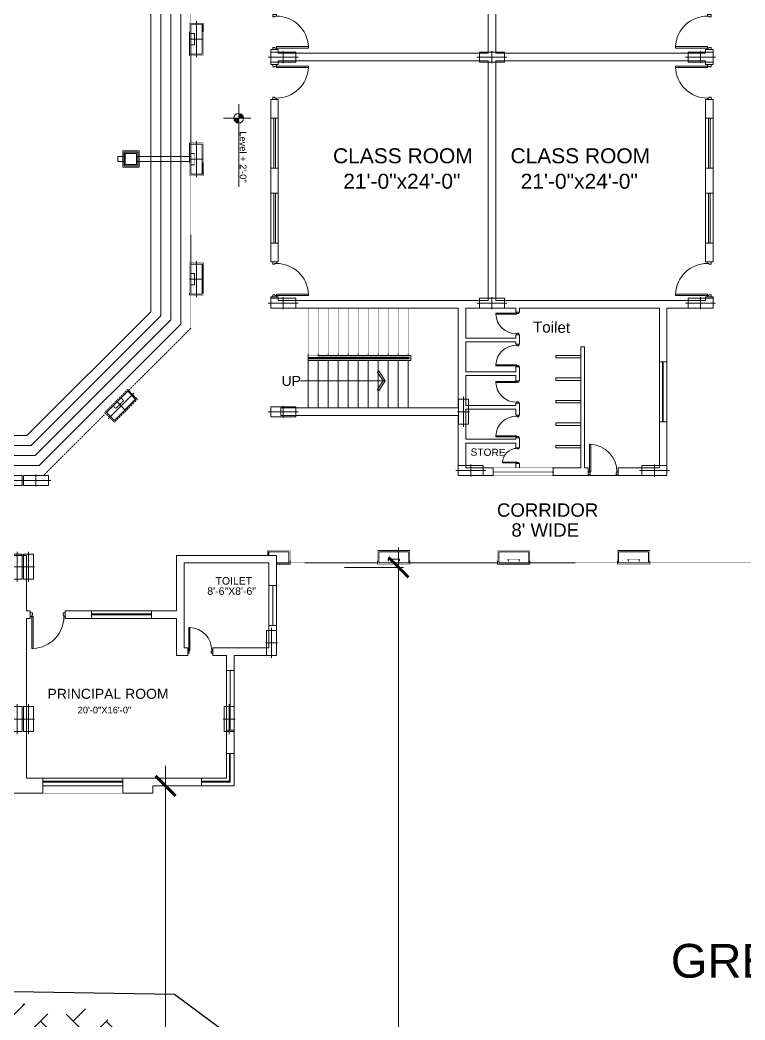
# Model space of a CAD drawing. Header units: inches. Extents: x -110725 to 51121, y 8404 to 44825.
# Drawn here: x -963 to -92, y 21180 to 22380 of the extents above; entities that cross this region are included whole.
import ezdxf

# ---------------------------------------------------------------- set-up
doc = ezdxf.new("R2010")
doc.units = ezdxf.units.IN
doc.header["$LTSCALE"] = 0.1
doc.header["$MEASUREMENT"] = 0
doc.linetypes.add('DASHED2', pattern=[0.375, 0.25, -0.125])
doc.layers.get('0').update_dxf_attribs({"color": 1, "lineweight": 0})
doc.layers.get('Defpoints').update_dxf_attribs({"lineweight": 0})
for name, color, linetype, lineweight in [('Col.', 4, 'Continuous', 0), ('CORRIDOR', 3, 'Continuous', 0), ('dim', 252, 'Continuous', 0), ('DOOR', 32, 'Continuous', 0), ('h', 8, 'Continuous', 0), ('HATCH', 5, 'Continuous', 5), ('stair', 5, 'Continuous', 0), ('TEXT', 3, 'Continuous', 0), ('WALL', 7, 'Continuous', 0), ('WIN', 160, 'Continuous', 0), ('wood pergola', 22, 'DASHED2', 0)]:
    doc.layers.add(name, color=color, linetype=linetype, lineweight=lineweight)
doc.layers.add('GREEN BELT', color=80, linetype='Continuous')
doc.styles.add('as', font='arial.ttf')
doc.styles.add('EHSAN', font='arial.ttf', dxfattribs={"height": 54})
doc.dimstyles.new('DIM1', dxfattribs={"dimtxt": 54, "dimasz": 6, "dimexe": 6, "dimexo": 3, "dimgap": 1, "dimtad": 0, "dimzin": 0, "dimdsep": 46, "dimlunit": 4, "dimtxsty": 'EHSAN', "dimblk": 'ARCHTICK', "dimcen": 3, "dimdle": 6, "dimclrd": 4, "dimclre": 4, "dimclrt": 6, "dimadec": 0, "dimazin": 0, "dimtfac": 1, "dimtofl": 0, "dimtmove": 1, "dimatfit": 3, "dimldrblk": 'ARCHTICK', "dimfxl": 4, "dimtolj": 1, "dimtzin": 3, "dimlwd": -1, "dimlwe": -1, "dimarcsym": 0})

# ---------------------------------------------------------------- blocks, each defined once
blk = doc.blocks.new('D-1')
for points in [[(1.5, 34.9), (1.5, 1.9), (3, 1.9), (3, 34.9)], [(2.2, 0.4), (2.2, -1.9), (0, -1.9), (0, 1.9), (1.5, 1.9), (1.5, 0.4)], [(33.7, 0.4), (34.5, 0.4), (34.5, 1.9), (36, 1.9), (36, -1.9), (33.7, -1.9)]]:
    blk.add_lwpolyline(points, close=True)
blk.add_arc((1.5, 1.9), 33, 0, 87.3947)
blk = doc.blocks.new('_ArchTick')
at = {"color": 0, "linetype": 'ByBlock', "const_width": 0.15}
blk.add_lwpolyline([(-0.5, -0.5), (0.5, 0.5)], dxfattribs=at)
blk = doc.blocks.new('*D1997')
at = {"layer": 'Defpoints', "color": 0, "transparency": 16777216}
for p in [(-705.7, 21460.9), (-787.8, 20426.4), (-776.2, 20426.4, -19.4)]:
    blk.add_point(p, dxfattribs=at)
at = {"layer": 'dim', "color": 4, "transparency": 16777216}
for p, q in [((-787.8, 21484.9), (-787.8, 21037.2)), ((-708.7, 21460.9), (-793.8, 21460.9)), ((-787.8, 20402.4), (-787.8, 20850.1)), ((-779.2, 20426.4), (-793.8, 20426.4))]:
    blk.add_line(p, q, dxfattribs=at)
at = {"layer": 'dim', "color": 4, "transparency": 16777216, "xscale": 24, "yscale": 24, "zscale": 24}
for p, rotation in [((-787.8, 21460.9), 90), ((-787.8, 20426.4), 270)]:
    blk.add_blockref('_ArchTick', p, dxfattribs=dict(at, rotation=rotation))
at = {"layer": 'dim', "color": 6, "transparency": 16777216, "insert": (-787.8, 20943.6), "char_height": 54, "attachment_point": 5, "rotation": 90, "style": 'EHSAN'}
blk.add_mtext('\\A1;73\'-6"', dxfattribs=at)
blk = doc.blocks.new('*D1998')
at = {"layer": 'Defpoints', "color": 0, "transparency": 16777216}
for p in [(-576, 21723.2), (-508.2, 20443.4), (-507.6, 20443.4, -20.6)]:
    blk.add_point(p, dxfattribs=at)
at = {"layer": 'dim', "color": 4, "transparency": 16777216}
for p, q in [((-508.2, 21747.2), (-508.2, 21130.1)), ((-573, 21723.2), (-502.2, 21723.2)), ((-508.2, 20419.4), (-508.2, 21036.5)), ((-510.6, 20443.4), (-514.2, 20443.4))]:
    blk.add_line(p, q, dxfattribs=at)
at = {"layer": 'dim', "color": 4, "transparency": 16777216, "xscale": 24, "yscale": 24, "zscale": 24}
for p, rotation in [((-508.2, 21723.2), 90), ((-508.2, 20443.4), 270)]:
    blk.add_blockref('_ArchTick', p, dxfattribs=dict(at, rotation=rotation))
at = {"layer": 'dim', "color": 6, "transparency": 16777216, "insert": (-508.2, 21083.3), "char_height": 54, "attachment_point": 5, "rotation": 90, "style": 'EHSAN'}
blk.add_mtext("\\A1;95'", dxfattribs=at)
blk = doc.blocks.new('44')
at = {"layer": 'Col.', "linetype": 'Continuous'}
blk.add_lwpolyline([(-24729.4, 37327.3), (-24729.4, 37339.3), (-24759.4, 37339.3), (-24759.4, 37327.3)], close=True, dxfattribs=at)
at = {"layer": 'dim', "linetype": 'Continuous'}
for p, q in [((-24762.4, 37333.3), (-24726.4, 37333.3)), ((-24744.4, 37340.5), (-24744.4, 37326.1))]:
    blk.add_line(p, q, dxfattribs=at)
blk = doc.blocks.new('DD')
at = {"layer": 'Col.', "linetype": 'Continuous'}
blk.add_lwpolyline([(-25172.1, 37823.6), (-25158.6, 37823.6), (-25158.6, 37859.6), (-25172.1, 37859.6)], close=True, dxfattribs=at)
at = {"layer": 'dim', "linetype": 'Continuous'}
for p, q in [((-25165.4, 37863.2), (-25165.4, 37820)), ((-25173.5, 37841.6), (-25157.3, 37841.6))]:
    blk.add_line(p, q, dxfattribs=at)
blk = doc.blocks.new('FASFF')
at = {"layer": 'Col.', "linetype": 'Continuous'}
blk.add_lwpolyline([(-25273.3, 35953.4), (-25263.8, 35943.9), (-25238.3, 35969.3), (-25247.9, 35978.9)], close=True, dxfattribs=at)
at = {"layer": 'dim', "linetype": 'Continuous'}
for p, q in [((-25240.5, 35976.6), (-25271.1, 35946.1)), ((-25261.5, 35967.1), (-25250.1, 35955.6))]:
    blk.add_line(p, q, dxfattribs=at)
blk = doc.blocks.new('A$C266513BC')
at = {"layer": 'WALL'}
for p, q in [((0, 52.1), (12.5, 58.5)), ((0, 52.1), (86.9, 0)), ((0, 52.1), (0.3, 38)), ((2, 50.9), (13.5, 56.7)), ((2, 50.9), (2.3, 38))]:
    blk.add_line(p, q, dxfattribs=at)

msp = doc.modelspace()

# ---------------------------------------------------------------- hatches: boundary and pattern name
at = {"layer": 'HATCH'}
h = msp.add_hatch(dxfattribs=at)
h.set_pattern_fill('AR-HBONE', color=251, scale=7)
h.set_pattern_definition([(45, (35927.576, 32.81), (3e-15, 39.59798), [84, -28]), (135, (35947.375, 52.61), (3e-15, 39.59798), [84, -28])])
edge = h.paths.add_edge_path()
edge.add_arc((-876.51225, 21080.85288), 46.23757, 321.43452144, 431.43452134)
edge.add_arc((-886.09312, 21154.51345), 38.47577, 309.17031682, 509.43681154)
edge.add_arc((-960.35796, 21152.9625), 46.23757, 27.17260702, 137.17260692)
edge.add_arc((-1029.98255, 21171.35578), 38.01942, 20.0565317, 210.02676781)
edge.add_arc((-1060.55153, 21106.15277), 46.23757, 92.91069259, 202.91069249)
edge.add_arc((-1076.10779, 21050.64149), 46.23757, 125.77973538, 235.77973528)
edge.add_arc((-1059.04658, 20995.57413), 46.23757, 158.64877817, 268.64877807)
edge.add_arc((-1014.83044, 20958.5818), 46.23757, 191.51782095, 301.51782086)
edge.add_arc((-951.47754, 20914.37486), 39.47334, 173.02945644, 385.74427095)
edge.add_arc((-905.72239, 20976.61882), 46.23757, 257.25590653, 367.25590643)
edge.add_arc((-838.18293, 21013.90172), 38.18832, 235.42339105, 453.26703682)
at = {"layer": 'TEXT'}
h = msp.add_hatch(color=256, dxfattribs=at)
h.paths.add_polyline_path([(-699.97863, 22262.52254), (-694.13164, 22262.52254, 0.4142135624), (-699.97863, 22268.36952)])
h.paths.add_polyline_path([(-699.97863, 22262.52254), (-705.82562, 22262.52254, 0.4142135624), (-699.97863, 22256.67555)])

# ---------------------------------------------------------------- linework, layer by layer
at = {"layer": 'CORRIDOR'}
for p, q in [((-309.0244, 21833.45053), (-309.0244, 21833.45053)), ((-213.7744, 21833.45053), (-213.7744, 21833.45053))]:
    msp.add_line(p, q, dxfattribs=at)
at = {"layer": 'GREEN BELT', "linetype": 'Continuous', "elevation": 8.10112}
msp.add_lwpolyline([(-515.33866, 20428.73676), (-546.90054, 20498.68089), (-550.37094, 20915.90191), (-613.3739, 21088.55853), (-777.25146, 21210.50475), (-1187.73863, 21217.05164), (-1187.73863, 21217.05164)], dxfattribs=at)
at = {"layer": 'stair', "linetype": 'DASHED2'}
for p, q in [((-616.5244, 22034.60894), (-616.5244, 21975.60894)), ((-604.5244, 22034.60894), (-604.5244, 21977.60894)), ((-592.5244, 22034.60894), (-592.5244, 21977.60894)), ((-580.5244, 22034.60894), (-580.5244, 21977.60894)), ((-568.5244, 22034.60894), (-568.5244, 21977.60894)), ((-556.5244, 22034.60894), (-556.5244, 21977.60894)), ((-544.5244, 22034.60894), (-544.5244, 21977.60894)), ((-532.5244, 22034.60894), (-532.5244, 21977.60894)), ((-520.5244, 22034.60894), (-520.5244, 21977.60894)), ((-508.5244, 22034.60894), (-508.5244, 21977.60894)), ((-496.5244, 22034.60894), (-496.5244, 21977.60894)), ((-493.5244, 21977.60894), (-616.5244, 21977.60894)), ((-495.5244, 21975.60894), (-616.5244, 21975.60894))]:
    msp.add_line(p, q, dxfattribs=at)
at = {"layer": 'stair'}
for p, q in [((-616.5244, 21975.60894), (-616.5244, 21973.60894)), ((-495.5244, 21974.60894), (-616.5244, 21974.60894)), ((-604.5244, 21975.60894), (-604.5244, 21973.60894)), ((-592.5244, 21975.60894), (-592.5244, 21973.60894)), ((-580.5244, 21975.60894), (-580.5244, 21973.60894)), ((-568.5244, 21975.60894), (-568.5244, 21973.60894)), ((-556.5244, 21975.60894), (-556.5244, 21973.60894)), ((-544.5244, 21975.60894), (-544.5244, 21973.60894)), ((-532.5244, 21975.60894), (-532.5244, 21973.60894)), ((-520.5244, 21975.60894), (-520.5244, 21973.60894)), ((-508.5244, 21975.60894), (-508.5244, 21973.60894)), ((-496.5244, 21975.60894), (-496.5244, 21974.60894)), ((-495.5244, 21975.60894), (-495.5244, 21973.60894)), ((-493.5244, 21977.60894), (-493.5244, 21971.60894)), ((-616.5244, 21973.60894), (-616.5244, 21914.76735)), ((-495.5244, 21973.60894), (-616.5244, 21973.60894)), ((-493.5244, 21971.60894), (-616.5244, 21971.60894)), ((-604.5244, 21971.60894), (-604.5244, 21914.76735)), ((-592.5244, 21971.60894), (-592.5244, 21914.76735)), ((-580.5244, 21971.60894), (-580.5244, 21914.76735)), ((-568.5244, 21971.60894), (-568.5244, 21914.76735)), ((-556.5244, 21971.60894), (-556.5244, 21914.76735)), ((-544.5244, 21971.60894), (-544.5244, 21914.76735)), ((-532.5244, 21971.60894), (-532.5244, 21914.76735)), ((-520.5244, 21971.60894), (-520.5244, 21914.76735)), ((-508.5244, 21971.60894), (-508.5244, 21914.76735)), ((-496.5244, 21971.60894), (-496.5244, 21914.76735))]:
    msp.add_line(p, q, dxfattribs=at)
at = {"layer": 'stair', "elevation": 27.16259}
for points in [[(-1107.65159, 21845.45053), (-939.38666, 21845.45053), (-769.5244, 22015.31279), (-769.5244, 23859.58394), (-625.92641, 24108.30295), (-2117.52465, 25001.69199), (-2306.90642, 24685.50107)], [(-1107.65159, 21857.45053), (-944.35722, 21857.45053), (-781.5244, 22020.28335), (-781.5244, 23862.79933), (-642.2232, 24104.07608), (-2113.39594, 24985.23132), (-2296.61172, 24679.33509)], [(-1107.65159, 21869.45053), (-949.32778, 21869.45053), (-793.5244, 22025.25392), (-793.5244, 23866.01472), (-658.51999, 24099.84922), (-2109.26723, 24968.77065), (-2286.31703, 24673.16911)], [(-1107.65159, 21881.45053), (-954.29834, 21881.45053), (-805.5244, 22030.22448), (-805.5244, 23869.23011), (-674.81678, 24095.62235), (-2105.13852, 24952.30997), (-2276.02234, 24667.00313)]]:
    msp.add_lwpolyline(points, dxfattribs=at)
at = {"layer": 'TEXT'}
for p, q in [((-699.97863, 22180.26754), (-699.97863, 22279.27645)), ((-718.0958, 22262.52254), (-685.30143, 22262.52254)), ((-280.49297, 21833.47788), (-244.5244, 21833.47788))]:
    msp.add_line(p, q, dxfattribs=at)
msp.add_circle((-699.97863, 22262.52254, 27.16259), 5.84699, dxfattribs=at)
at = {"layer": 'WALL'}
for p, q in [((-400.5244, 22628.45053), (-400.5244, 22340.45053)), ((-391.5244, 22628.45053), (-391.5244, 22340.45053)), ((-661.5244, 22331.45053), (-661.5244, 22344.95053)), ((-661.5244, 22344.95053), (-652.5244, 22344.95053)), ((-661.5244, 22340.45053), (-661.5244, 22326.95053)), ((-652.5244, 22340.45053), (-652.5244, 22344.95053)), ((-652.5244, 22340.45053), (-400.5244, 22340.45053)), ((-139.5244, 22340.45053), (-391.5244, 22340.45053)), ((-139.5244, 22340.45053), (-139.5244, 22344.95053)), ((-130.5244, 22344.95053), (-139.5244, 22344.95053)), ((-130.5244, 22331.45053), (-130.5244, 22344.95053)), ((-130.5244, 22340.45053), (-130.5244, 22326.95053)), ((-652.5244, 22326.95053), (-661.5244, 22326.95053)), ((-652.5244, 22331.45053), (-400.5244, 22331.45053)), ((-652.5244, 22331.45053), (-652.5244, 22326.95053)), ((-400.5244, 22331.45053), (-400.5244, 22043.45053)), ((-139.5244, 22331.45053), (-391.5244, 22331.45053)), ((-391.5244, 22331.45053), (-391.5244, 22043.45053)), ((-139.5244, 22331.45053), (-139.5244, 22326.95053)), ((-139.5244, 22326.95053), (-130.5244, 22326.95053)), ((-652.5244, 22284.95053), (-661.5244, 22284.95053)), ((-661.5244, 22277.45053), (-661.5244, 22284.95053)), ((-661.5244, 22283.45053), (-661.5244, 22277.45053)), ((-661.5244, 22262.45053), (-661.5244, 22277.45053)), ((-652.5244, 22284.95053), (-652.5244, 22277.45053)), ((-652.5244, 22277.45053), (-652.5244, 22262.45053)), ((-139.5244, 22284.95053), (-130.5244, 22284.95053)), ((-139.5244, 22284.95053), (-139.5244, 22277.45053)), ((-139.5244, 22277.45053), (-139.5244, 22262.45053)), ((-130.5244, 22277.45053), (-130.5244, 22284.95053)), ((-130.5244, 22283.45053), (-130.5244, 22277.45053)), ((-130.5244, 22262.45053), (-130.5244, 22277.45053)), ((-652.5244, 22262.45053), (-661.5244, 22262.45053)), ((-139.5244, 22262.45053), (-130.5244, 22262.45053)), ((-652.5244, 22202.45053), (-661.5244, 22202.45053)), ((-661.5244, 22172.45053), (-661.5244, 22202.45053)), ((-652.5244, 22202.45053), (-652.5244, 22172.45053)), ((-139.5244, 22202.45053), (-130.5244, 22202.45053)), ((-139.5244, 22202.45053), (-139.5244, 22172.45053)), ((-130.5244, 22172.45053), (-130.5244, 22202.45053)), ((-652.5244, 22172.45053), (-661.5244, 22172.45053)), ((-139.5244, 22172.45053), (-130.5244, 22172.45053)), ((-661.5244, 22089.95053), (-661.5244, 22112.45053)), ((-652.5244, 22112.45053), (-661.5244, 22112.45053)), ((-652.5244, 22112.45053), (-652.5244, 22089.95053)), ((-139.5244, 22112.45053), (-130.5244, 22112.45053)), ((-139.5244, 22112.45053), (-139.5244, 22089.95053)), ((-130.5244, 22089.95053), (-130.5244, 22112.45053)), ((-652.5244, 22089.95053), (-661.5244, 22089.95053)), ((-139.5244, 22089.95053), (-130.5244, 22089.95053)), ((-661.5244, 22034.45053), (-661.5244, 22047.95053)), ((-661.5244, 22047.95053), (-652.5244, 22047.95053)), ((-652.5244, 22047.95053), (-652.5244, 22043.45053)), ((-130.5244, 22047.95053), (-139.5244, 22047.95053)), ((-139.5244, 22047.95053), (-139.5244, 22043.45053)), ((-130.5244, 22034.45053), (-130.5244, 22047.95053)), ((-661.5244, 22034.45053), (-436.5244, 22034.45053)), ((-652.5244, 22043.45053), (-400.5244, 22043.45053)), ((-436.5244, 22034.45053), (-649.5244, 22034.45053)), ((-436.5244, 22034.45053), (-627.0244, 22034.45053)), ((-436.5244, 21914.60894), (-436.5244, 22034.45053)), ((-427.5244, 22034.45053), (-367.5244, 22034.45053)), ((-367.5244, 22034.45053), (-427.5244, 22034.45053)), ((-427.5244, 21998.50334), (-427.5244, 22034.45053)), ((-151.5244, 22043.45053), (-391.5244, 22043.45053)), ((-139.5244, 22043.45053), (-391.5244, 22043.45053)), ((-367.5244, 22029.60053), (-367.5244, 22034.45053)), ((-363.0244, 22034.45053), (-195.0244, 22034.45053)), ((-195.0244, 22034.45053), (-363.0244, 22034.45053)), ((-363.0244, 22029.60053), (-363.0244, 22034.45053)), ((-195.0244, 21970.02974), (-195.0244, 22034.45053)), ((-130.5244, 22034.45053), (-186.0244, 22034.45053)), ((-186.0244, 22034.45053), (-142.5244, 22034.45053)), ((-186.0244, 21970.02974), (-186.0244, 22034.45053)), ((-367.5244, 22029.60053), (-363.0244, 22029.60053)), ((-427.5244, 21998.50334), (-367.5244, 21998.50334)), ((-367.5244, 21998.50334), (-367.5244, 22002.60053)), ((-367.5244, 22002.60053), (-363.0244, 22002.60053)), ((-363.0244, 21991.09084), (-363.0244, 22002.60053)), ((-427.5244, 21994.00334), (-367.5244, 21994.00334)), ((-427.5244, 21957.99364), (-427.5244, 21994.00334)), ((-367.5244, 21991.09084), (-367.5244, 21994.00334)), ((-367.5244, 21991.09084), (-363.0244, 21991.09084)), ((-285.0244, 21988.10894), (-289.5244, 21988.10894)), ((-289.5244, 21988.10894), (-289.5244, 21842.60894)), ((-285.0244, 21842.60894), (-285.0244, 21988.10894)), ((-319.5244, 21977.60894), (-319.5244, 21974.60894)), ((-289.5244, 21977.60894), (-319.5244, 21977.60894)), ((-319.5244, 21977.60894), (-319.5244, 21974.60894)), ((-289.5244, 21977.60894), (-319.5244, 21977.60894)), ((-289.5244, 21974.60894), (-319.5244, 21974.60894)), ((-289.5244, 21974.60894), (-319.5244, 21974.60894)), ((-367.5244, 21957.99364), (-367.5244, 21964.09084)), ((-367.5244, 21964.09084), (-363.0244, 21964.09084)), ((-363.0244, 21947.33114), (-363.0244, 21964.09084)), ((-195.0244, 21970.02974), (-186.0244, 21970.02974)), ((-427.5244, 21957.99364), (-367.5244, 21957.99364)), ((-427.5244, 21953.49364), (-367.5244, 21953.49364)), ((-427.5244, 21917.48394), (-427.5244, 21953.49364)), ((-367.5244, 21947.33114), (-367.5244, 21953.49364)), ((-319.5244, 21950.60894), (-319.5244, 21947.60894)), ((-289.5244, 21950.60894), (-319.5244, 21950.60894)), ((-319.5244, 21950.60894), (-319.5244, 21947.60894)), ((-289.5244, 21950.60894), (-319.5244, 21950.60894)), ((-367.5244, 21947.33114), (-363.0244, 21947.33114)), ((-289.5244, 21947.60894), (-319.5244, 21947.60894)), ((-289.5244, 21947.60894), (-319.5244, 21947.60894)), ((-649.4567, 21914.60894), (-649.4567, 21905.45053)), ((-436.5244, 21914.60894), (-649.4567, 21914.60894)), ((-427.5244, 21917.48394), (-367.5244, 21917.48394)), ((-367.5244, 21917.48394), (-367.5244, 21920.33114)), ((-367.5244, 21920.33114), (-363.0244, 21920.33114)), ((-363.0244, 21905.82144), (-363.0244, 21920.33114)), ((-319.5244, 21923.60894), (-319.5244, 21920.60894)), ((-289.5244, 21923.60894), (-319.5244, 21923.60894)), ((-289.5244, 21920.60894), (-319.5244, 21920.60894)), ((-649.4567, 21905.45053), (-436.5244, 21905.45053)), ((-436.5244, 21833.45053), (-436.5244, 21905.45053)), ((-427.5244, 21912.98394), (-367.5244, 21912.98394)), ((-427.5244, 21876.97424), (-427.5244, 21912.98394)), ((-367.5244, 21905.82144), (-367.5244, 21912.98394)), ((-367.5244, 21905.82144), (-363.0244, 21905.82144)), ((-319.5244, 21896.60894), (-319.5244, 21893.60894)), ((-289.5244, 21896.60894), (-319.5244, 21896.60894)), ((-289.5244, 21893.60894), (-319.5244, 21893.60894)), ((-195.0244, 21842.60894), (-195.0244, 21898.02974)), ((-195.0244, 21898.02974), (-186.0244, 21898.02974)), ((-186.0244, 21833.45053), (-186.0244, 21898.02974)), ((-367.5244, 21876.97424), (-367.5244, 21878.82144)), ((-367.5244, 21878.82144), (-363.0244, 21878.82144)), ((-363.0244, 21866.87424), (-363.0244, 21878.82144)), ((-427.5244, 21876.97424), (-367.5244, 21876.97424)), ((-427.5244, 21842.60894), (-427.5244, 21872.47424)), ((-427.5244, 21872.47424), (-367.5244, 21872.47424)), ((-367.5244, 21866.87424), (-367.5244, 21872.47424)), ((-367.5244, 21866.87424), (-363.0244, 21866.87424)), ((-319.5244, 21869.60894), (-319.5244, 21866.60894)), ((-289.5244, 21869.60894), (-319.5244, 21869.60894)), ((-289.5244, 21866.60894), (-319.5244, 21866.60894)), ((-394.53769, 21842.60894), (-427.5244, 21842.60894)), ((-394.53769, 21842.60894), (-394.53769, 21833.45053)), ((-367.5244, 21842.60894), (-367.5244, 21847.76864)), ((-367.5244, 21847.76864), (-363.0244, 21847.76864)), ((-363.0244, 21842.60894), (-363.0244, 21847.76864)), ((-322.53769, 21833.45053), (-322.53769, 21842.60894)), ((-289.5244, 21842.60894), (-322.53769, 21842.60894)), ((-280.49297, 21842.60894), (-285.0244, 21842.60894)), ((-280.49297, 21842.60894), (-280.49297, 21833.45053)), ((-195.0244, 21842.60894), (-244.5244, 21842.60894)), ((-244.5244, 21842.60894), (-244.5244, 21833.45053)), ((-394.53769, 21833.45053), (-436.5244, 21833.45053)), ((-322.53769, 21833.45053), (-280.49297, 21833.45053)), ((-244.5244, 21833.45053), (-186.0244, 21833.45053)), ((-1011.65159, 21737.45053), (-954.65159, 21737.45053)), ((-954.65159, 21670.89746), (-954.65159, 21737.45053)), ((-774.65159, 21737.45053), (-654.65159, 21737.45053)), ((-774.65159, 21670.89746), (-774.65159, 21737.45053)), ((-654.65159, 21701.45053), (-654.65159, 21737.45053)), ((-765.65159, 21728.45053), (-663.65159, 21728.45053)), ((-765.65159, 21626.45053), (-765.65159, 21728.45053)), ((-663.65159, 21701.45053), (-663.65159, 21728.45053)), ((-663.65159, 21701.45053), (-654.65159, 21701.45053)), ((-954.65159, 21670.89746), (-950.15159, 21670.89746)), ((-954.65159, 21469.89746), (-954.65159, 21661.89746)), ((-954.65159, 21642.95053), (-954.65159, 21661.89746)), ((-954.65159, 21661.89746), (-950.15159, 21661.89746)), ((-950.15159, 21661.89746), (-950.15159, 21670.89746)), ((-908.15159, 21661.89746), (-908.15159, 21670.89746)), ((-908.15159, 21670.89746), (-876.65159, 21670.89746)), ((-908.15159, 21661.89746), (-876.65159, 21661.89746)), ((-876.65159, 21670.89746), (-876.65159, 21661.89746)), ((-804.65159, 21670.89746), (-804.65159, 21661.89746)), ((-804.65159, 21670.89746), (-774.65159, 21670.89746)), ((-804.65159, 21661.89746), (-774.65159, 21661.89746)), ((-774.65159, 21617.45053), (-774.65159, 21661.89746)), ((-663.65159, 21626.45053), (-663.65159, 21653.45053)), ((-663.65159, 21653.45053), (-654.65159, 21653.45053)), ((-654.65159, 21617.45053), (-654.65159, 21653.45053)), ((-765.65159, 21626.45053), (-761.15159, 21626.45053)), ((-761.15159, 21617.45053), (-761.15159, 21626.45053)), ((-731.15159, 21617.45053), (-731.15159, 21626.45053)), ((-731.15159, 21626.45053), (-663.65159, 21626.45053)), ((-774.65159, 21617.45053), (-761.15159, 21617.45053)), ((-731.15159, 21617.45053), (-714.65159, 21617.45053)), ((-714.65159, 21599.56227), (-714.65159, 21617.45053)), ((-705.65159, 21617.45053), (-654.65159, 21617.45053)), ((-705.65159, 21599.56227), (-705.65159, 21617.45053)), ((-714.65159, 21599.56227), (-705.65159, 21599.56227)), ((-714.65159, 21499.89746), (-714.65159, 21527.56227)), ((-714.65159, 21527.56227), (-705.65159, 21527.56227)), ((-705.65159, 21499.89746), (-705.65159, 21527.56227)), ((-714.65159, 21499.89746), (-705.65159, 21499.89746)), ((-954.65159, 21469.89746), (-935.15159, 21469.89746)), ((-954.65159, 21469.89746), (-935.15159, 21469.89746)), ((-935.15159, 21469.89746), (-935.15159, 21451.89746)), ((-839.15159, 21469.89746), (-744.65159, 21469.89746)), ((-839.15159, 21469.89746), (-839.15159, 21451.89746)), ((-744.65159, 21460.89746), (-744.65159, 21469.89746)), ((-803.15159, 21460.89746), (-744.65159, 21460.89746)), ((-803.15159, 21460.89746), (-803.15159, 21451.89746)), ((-971.15159, 21451.89746), (-935.15159, 21451.89746)), ((-839.15159, 21451.89746), (-803.15159, 21451.89746))]:
    msp.add_line(p, q, dxfattribs=at)
at = {"layer": 'WALL', "elevation": 27.16259}
for points in [[(-757.5244, 22339.35539), (-744.0244, 22339.35539), (-744.0244, 22375.35539), (-757.5244, 22375.35539)], [(-757.5244, 22195.35539), (-744.0244, 22195.35539), (-744.0244, 22231.35539), (-757.5244, 22231.35539)], [(-822.65525, 22206.80424), (-822.65525, 22220.30424), (-836.15525, 22220.30424), (-836.15525, 22206.80424)], [(-757.5244, 22051.35539), (-744.0244, 22051.35539), (-744.0244, 22087.35539), (-757.5244, 22087.35539)], [(-858.69817, 21909.16846), (-849.15223, 21899.62252), (-823.69638, 21925.07836), (-833.24232, 21934.6243)], [(-531.92926, 21728.45053), (-531.92926, 21741.95053), (-495.92926, 21741.95053), (-495.92926, 21728.45053)], [(-351.92926, 21728.45053), (-351.92926, 21741.95053), (-387.92926, 21741.95053), (-387.92926, 21728.45053)], [(-207.92926, 21728.45053), (-207.92926, 21741.95053), (-243.92926, 21741.95053), (-243.92926, 21728.45053)]]:
    msp.add_lwpolyline(points, close=True, dxfattribs=at)
msp.add_lwpolyline([(-663.65159, 21737.45053), (-663.65159, 21741.95053), (-639.92926, 21741.95053), (-639.92926, 21728.45053), (-654.65159, 21728.45053)], dxfattribs=at)
at = {"layer": 'WIN', "linetype": 'DASHED2'}
for p, q in [((-757.5244, 22231.35539), (-757.5244, 22483.35539)), ((-757.5244, 22364.10539), (-753.0244, 22364.10539)), ((-753.0244, 22350.60539), (-753.0244, 22364.10539)), ((-757.5244, 22350.60539), (-753.0244, 22350.60539)), ((-757.5244, 22220.10539), (-753.0244, 22220.10539)), ((-753.0244, 22206.60539), (-753.0244, 22220.10539)), ((-757.5244, 22206.60539), (-753.0244, 22206.60539)), ((-757.5244, 22087.35539), (-757.5244, 22195.35539)), ((-757.5244, 22122.57553), (-757.5244, 22010.34223)), ((-757.5244, 22076.10539), (-753.0244, 22076.10539)), ((-753.0244, 22062.60539), (-753.0244, 22076.10539)), ((-757.5244, 22062.60539), (-753.0244, 22062.60539)), ((-832.18166, 21935.68496), (-757.5244, 22010.34223)), ((-195.0244, 21970.02974), (-195.0244, 21898.02974)), ((-191.10428, 21970.02974), (-191.10428, 21898.02974)), ((-190.60428, 21970.02974), (-190.60428, 21898.02974)), ((-186.0244, 21970.02974), (-186.0244, 21898.02974)), ((-841.19728, 21926.66935), (-838.0153, 21923.48737)), ((-850.74322, 21917.12341), (-847.56124, 21913.94143)), ((-847.56124, 21913.94143), (-838.0153, 21923.48737)), ((-934.41609, 21833.45053), (-859.75883, 21908.1078)), ((-394.53769, 21842.60894), (-322.53769, 21842.60894)), ((-1107.65159, 21833.45053), (-934.41609, 21833.45053)), ((-394.53769, 21838.02974), (-322.53769, 21838.02974)), ((-394.53769, 21837.02974), (-322.53769, 21837.02974)), ((-394.53769, 21833.45053), (-322.53769, 21833.45053)), ((-520.67926, 21728.45053), (-520.67926, 21732.95053)), ((-520.67926, 21732.95053), (-507.17926, 21732.95053)), ((-507.17926, 21728.45053), (-507.17926, 21732.95053)), ((-376.67926, 21728.45053), (-376.67926, 21732.95053)), ((-363.17926, 21732.95053), (-376.67926, 21732.95053)), ((-363.17926, 21728.45053), (-363.17926, 21732.95053)), ((-232.67926, 21728.45053), (-232.67926, 21732.95053)), ((-219.17926, 21732.95053), (-232.67926, 21732.95053)), ((-219.17926, 21728.45053), (-219.17926, 21732.95053)), ((-663.65159, 21701.45053), (-663.65159, 21653.45053)), ((-659.15159, 21701.45053), (-659.15159, 21653.45053)), ((-654.65159, 21701.45053), (-654.65159, 21653.45053)), ((-654.65159, 21701.45053), (-654.65159, 21653.45053))]:
    msp.add_line(p, q, dxfattribs=at)
at = {"layer": 'WIN'}
for p, q in [((-661.5244, 22262.45053), (-661.5244, 22202.45053)), ((-658.0244, 22262.45053), (-658.0244, 22202.45053)), ((-656.0244, 22262.45053), (-656.0244, 22202.45053)), ((-652.5244, 22262.45053), (-652.5244, 22202.45053)), ((-139.5244, 22262.45053), (-139.5244, 22202.45053)), ((-136.0244, 22262.45053), (-136.0244, 22202.45053)), ((-134.0244, 22262.45053), (-134.0244, 22202.45053)), ((-130.5244, 22262.45053), (-130.5244, 22202.45053)), ((-661.5244, 22172.45053), (-661.5244, 22112.45053)), ((-658.0244, 22172.45053), (-658.0244, 22112.45053)), ((-656.0244, 22172.45053), (-656.0244, 22112.45053)), ((-652.5244, 22172.45053), (-652.5244, 22112.45053)), ((-139.5244, 22172.45053), (-139.5244, 22112.45053)), ((-136.0244, 22172.45053), (-136.0244, 22112.45053)), ((-134.0244, 22172.45053), (-134.0244, 22112.45053)), ((-130.5244, 22172.45053), (-130.5244, 22112.45053)), ((-804.65159, 21670.89746), (-876.65159, 21670.89746)), ((-804.65159, 21667.39746), (-876.65159, 21667.39746)), ((-804.65159, 21666.39746), (-876.65159, 21666.39746)), ((-804.65159, 21661.89746), (-876.65159, 21661.89746)), ((-714.65159, 21599.56227), (-714.65159, 21527.56227)), ((-710.15159, 21599.56227), (-710.15159, 21527.56227)), ((-705.65159, 21599.56227), (-705.65159, 21527.56227)), ((-714.65159, 21499.89746), (-714.65159, 21469.89746)), ((-711.15159, 21499.89746), (-711.15159, 21466.39746)), ((-710.15159, 21499.89746), (-710.15159, 21465.39746)), ((-705.65159, 21499.89746), (-705.65159, 21460.89746)), ((-839.15159, 21469.89746), (-935.15159, 21469.89746)), ((-714.65159, 21469.89746), (-744.65159, 21469.89746)), ((-839.15159, 21466.39746), (-935.15159, 21466.39746)), ((-839.15159, 21465.39746), (-935.15159, 21465.39746)), ((-839.15159, 21460.89746), (-935.15159, 21460.89746)), ((-711.15159, 21466.39746), (-744.65159, 21466.39746)), ((-710.15159, 21465.39746), (-744.65159, 21465.39746)), ((-705.65159, 21460.89746), (-744.65159, 21460.89746))]:
    msp.add_line(p, q, dxfattribs=at)
at = {"layer": 'WIN', "linetype": 'Continuous'}
for p, q in [((-845.15525, 22210.55424), (-845.15525, 22216.55424)), ((-836.15525, 22216.55424), (-845.15525, 22216.55424)), ((-757.40525, 22216.55424), (-822.65525, 22216.55424)), ((-836.15525, 22210.55424), (-845.15525, 22210.55424)), ((-757.40525, 22210.55424), (-822.65525, 22210.55424))]:
    msp.add_line(p, q, dxfattribs=at)
at = {"layer": 'WIN', "linetype": 'DASHED2', "elevation": 27.16259}
for points in [[(-759.0244, 22337.85539), (-742.5244, 22337.85539), (-742.5244, 22376.85539), (-759.0244, 22376.85539)], [(-759.0244, 22193.85539), (-742.5244, 22193.85539), (-742.5244, 22232.85539), (-759.0244, 22232.85539)], [(-759.0244, 22049.85539), (-742.5244, 22049.85539), (-742.5244, 22088.85539), (-759.0244, 22088.85539)], [(-860.81949, 21909.16846), (-849.15223, 21897.5012), (-821.57506, 21925.07836), (-833.24232, 21936.74562)], [(-533.42926, 21726.95053), (-533.42926, 21743.45053), (-494.42926, 21743.45053), (-494.42926, 21726.95053)], [(-350.42926, 21726.95053), (-350.42926, 21743.45053), (-389.42926, 21743.45053), (-389.42926, 21726.95053)], [(-206.42926, 21726.95053), (-206.42926, 21743.45053), (-245.42926, 21743.45053), (-245.42926, 21726.95053)]]:
    msp.add_lwpolyline(points, close=True, dxfattribs=at)
at = {"layer": 'WIN', "linetype": 'Continuous', "elevation": 27.16259}
for points in [[(-819.65525, 22203.80424), (-819.65525, 22223.30424), (-839.15525, 22223.30424), (-839.15525, 22203.80424)], [(-821.15525, 22205.30424), (-821.15525, 22221.80424), (-837.65525, 22221.80424), (-837.65525, 22205.30424)]]:
    msp.add_lwpolyline(points, close=True, dxfattribs=at)
at = {"layer": 'WIN', "linetype": 'DASHED2', "elevation": 27.16259}
for points in [[(-665.15159, 21737.45053), (-665.15159, 21743.45053), (-638.42926, 21743.45053), (-638.42926, 21726.95053), (-654.65159, 21726.95053)], [(-638.42926, 21728.45053), (-533.42926, 21728.45053)], [(-494.42926, 21728.45053), (-389.42926, 21728.45053)], [(-350.42926, 21728.45053), (-245.42926, 21728.45053)], [(-206.42926, 21728.45053), (-48.0244, 21728.45053)]]:
    msp.add_lwpolyline(points, dxfattribs=at)
at = {"layer": 'wood pergola'}
msp.add_line((-839.15159, 21451.89746), (-935.15159, 21451.89746), dxfattribs=at)

# ---------------------------------------------------------------- block references
at = {"layer": 'Col.', "linetype": 'Continuous'}
for name, p in [('DD', (24414.61832, -15484.25068, 27.16259)), ('44', (24097.89505, -14997.38137, 27.16259)), ('44', (24348.39505, -14997.38137, 27.16259)), ('44', (24598.89505, -14997.38137, 27.16259)), ('DD', (24414.61832, -15628.25068, 27.16259)), ('DD', (24414.61832, -15772.25068, 27.16259)), ('44', (24097.89505, -15292.88137, 27.16259)), ('44', (24348.39505, -15292.88137, 27.16259)), ('44', (24598.89505, -15292.95285, 27.16259)), ('FASFF', (24414.61832, -14044.25068, 27.16259)), ('44', (24097.89505, -15423.38137, 27.16259)), ('44', (24322.89505, -15493.76126, 27.16259))]:
    msp.add_blockref(name, p, dxfattribs=at)
for p, rotation in [((-37763.65256, -2834.38971, 27.16259), 270), ((-25719.32104, 59160.78243, 27.16259), 180), ((-25687.82104, 59160.78243, 27.16259), 180), ((36380.93031, 46468.36998, 27.16259), 90), ((36380.93031, 46285.36998, 27.16259), 90), ((36621.68031, 46285.36998, 27.16259), 90)]:
    msp.add_blockref('44', p, dxfattribs=dict(at, rotation=rotation))
at = {"layer": 'Col.', "linetype": 'Continuous', "xscale": -1}
msp.add_blockref('44', (-24945.44385, -15493.88137, 27.16259), dxfattribs=at)
at = {"layer": 'Col.', "linetype": 'Continuous', "xscale": -1, "rotation": 270}
for p in [(-38299.23349, 46468.36998, 27.16259), (-37993.98349, 46376.86998, 27.16259), (-38299.23349, 46285.36998, 27.16259)]:
    msp.add_blockref('44', p, dxfattribs=at)
at = {"layer": 'DOOR'}
for p, xscale, yscale, zscale, rotation in [((-657.0244, 22344.95053, 27.16259), -1.166666666666686, 1.166666666661229, 1.166666666661804, 270), ((-135.0244, 22344.95053, 27.16259), 1.166666666666686, 1.166666666666686, 1.166666666666686, 90), ((-657.0244, 22326.95053, 27.16259), 1.166666666666686, 1.166666666666686, 1.166666666666686, 270), ((-135.0244, 22326.95053, 27.16259), -1.166666666666686, 1.166666666661229, 1.166666666661804, 90), ((-657.0244, 22047.95053, 27.16259), -1.166666666666686, 1.166666666661229, 1.166666666661804, 270), ((-135.0244, 22047.95053, 27.16259), 1.166666666666686, 1.166666666666686, 1.166666666666686, 90), ((-365.2744, 22029.60053, 27.16259), -0.7500000000000451, 0.749999999996537, 0.7499999999969068, 90), ((-365.2744, 21964.09084, 27.16259), 0.7500000000000451, 0.7500000000000451, 0.7500000000000451, 90), ((-365.2744, 21947.33114, 27.16259), -0.7500000000000451, 0.749999999996537, 0.7499999999969068, 90), ((-365.2744, 21878.82144, 27.16259), 0.7500000000000451, 0.7500000000000451, 0.7500000000000451, 90), ((-364.86323, 21847.76864, 27.16259), 0.5307112426313134, 0.5307112426313134, 0.5307112426313134, 90), ((-950.15159, 21666.39746, 27.16259), -1.166666666666666, 1.166666666661209, 1.166666666661779, 180)]:
    msp.add_blockref('D-1', p, dxfattribs=dict(at, xscale=xscale, yscale=yscale, zscale=zscale, rotation=rotation))
msp.add_blockref('D-1', (-280.49297, 21836.16928, 27.16259), dxfattribs=at)
at = {"layer": 'DOOR', "xscale": 0.833333333333333, "yscale": 0.833333333333333, "zscale": 0.833333333333333}
msp.add_blockref('D-1', (-761.15159, 21621.95053, 27.16259), dxfattribs=at)
at = {"layer": 'h', "linetype": 'Continuous', "xscale": -1, "rotation": 329.0806050620785}
msp.add_blockref('A$C266513BC', (-551.16868, 21902.44126, 27.16259), dxfattribs=at)

# ---------------------------------------------------------------- texts
at = {"layer": 'TEXT', "style": 'as'}
for s, height, rotation, p in [('Level + 2\'-0"', 8, 270, (-698.68788, 22246.80874)), ('Toilet', 13.053336, 359.08060506, (-346.84425, 22005.3972)), ('STORE', 8.702224, 359.08060506, (-421.6991, 21857.37004))]:
    msp.add_text(s, height=height, rotation=rotation, dxfattribs=at).set_placement(p)
for s, height, p in [('CLASS ROOM', 18, (-586.7833, 22208.40367)), ('CLASS ROOM', 18, (-373.79978, 22208.40367)), ('21\'-0"x24\'-0"', 18, (-574.5174, 22177.85179)), ('21\'-0"x24\'-0"', 18, (-361.53388, 22177.85179)), (' UP', 12, (-653.18409, 21941.07223)), ('CORRIDOR', 16, (-390.04796, 21784.02409)), ("8' WIDE", 16, (-372.68788, 21760.06749)), ('TOILET', 9, (-727.83354, 21702.54038)), ('8\'-6"X8\'-6"', 9, (-737.71342, 21690.2112)), ('PRINCIPAL ROOM', 12, (-929.51863, 21565.36632)), ('20\'-0"X16\'-0"', 8, (-893.36403, 21547.8199)), ('GREEN/ LAWN', 40.5, (-181.33611, 21230.54072))]:
    msp.add_text(s, height=height, dxfattribs=at).set_placement(p)

# ---------------------------------------------------------------- dimensions: what is measured, and where the dimension line sits
at = {"layer": 'dim'}
for base, p1, p2, text, picture, middle in [((-508.17802, 20443.44393, 27.16259), (-576.04877, 21723.15711, 27.16259), (-507.61572, 20443.44393, 6.55238), "95'", '*D1998', (-508.17802, 21083.30052, 27.16259)), ((-787.76192, 20426.35173, 27.16259), (-705.65159, 21460.89746, 27.16259), (-776.17619, 20426.35173, 7.74372), '73\'-6"', '*D1997', (-787.76192, 20943.6246, 27.16259))]:
    dim = msp.add_linear_dim(base=base, p1=p1, p2=p2, angle=90, text=text, dimstyle='DIM1', override={"dimtxt": 36, "dimasz": 24, "dimdle": 24}, dxfattribs=at)
    dim.commit()
    dim.dimension.update_dxf_attribs({"geometry": picture, "text_midpoint": middle})

doc.saveas('drawing.dxf')
